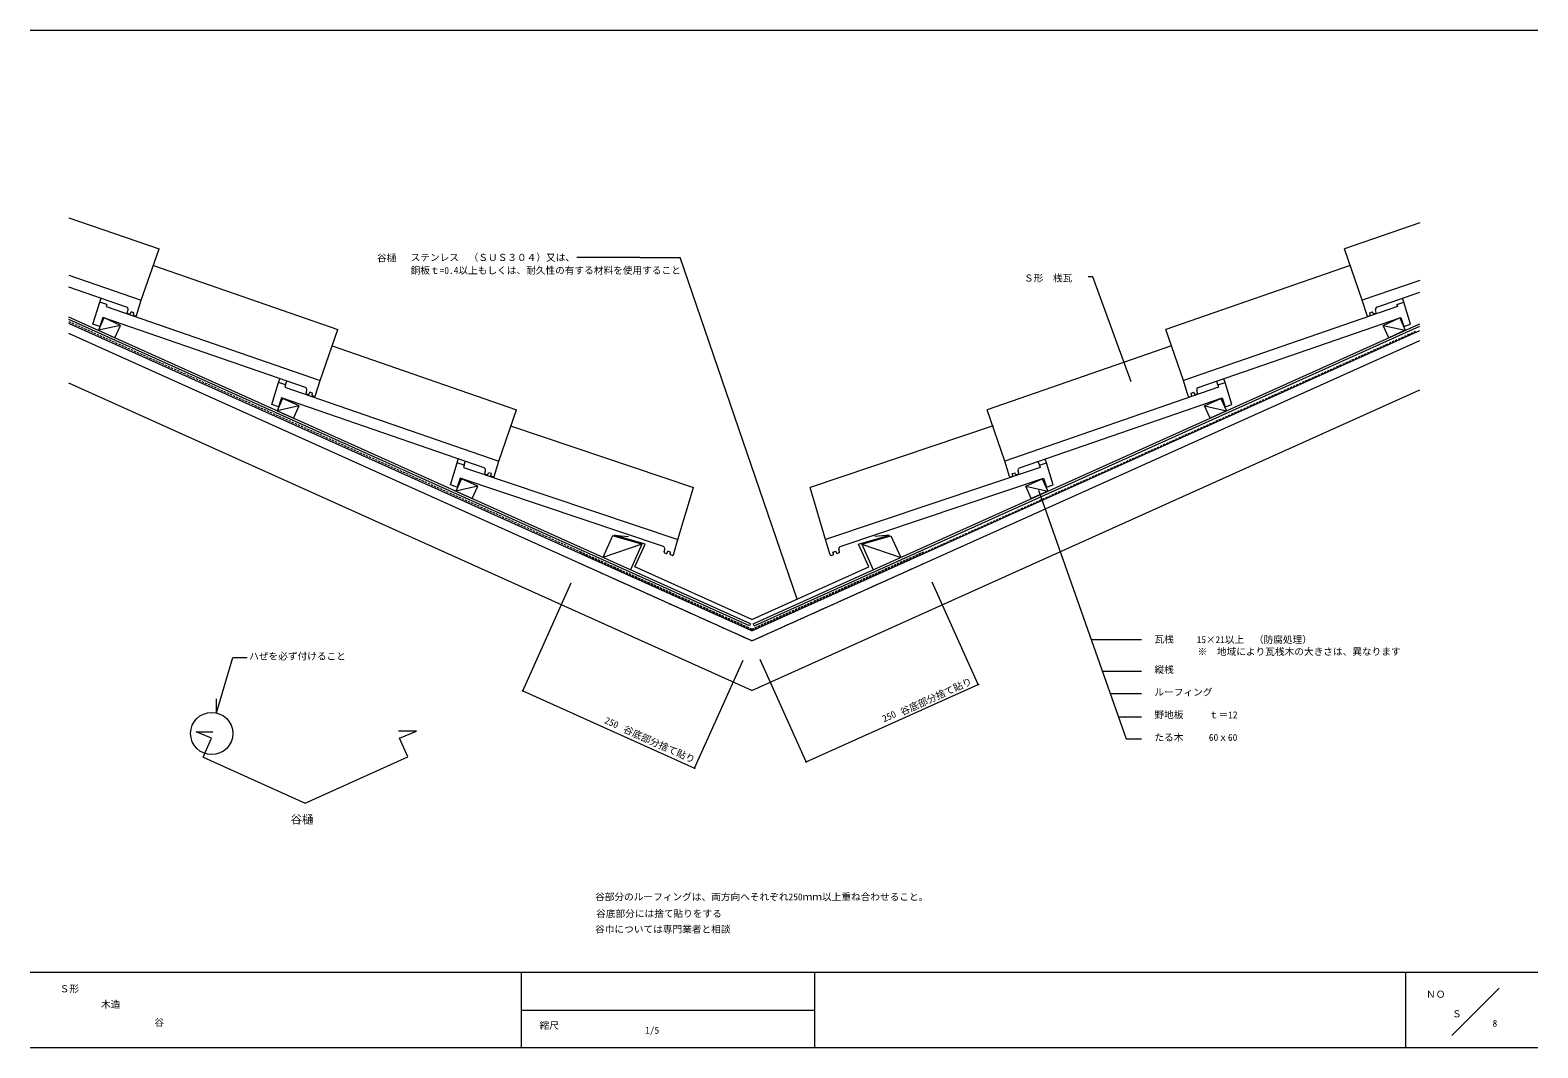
# Model space of a CAD drawing. Units: millimetres, scale not verified. Extents: x -203 to 197, y -138 to 132.
import ezdxf
from ezdxf.enums import TextEntityAlignment as Align

# ---------------------------------------------------------------- set-up
doc = ezdxf.new("R2010")
doc.units = ezdxf.units.MM
doc.header["$LTSCALE"] = 0.5
doc.header["$PDMODE"] = 32
doc.header["$PDSIZE"] = 0.25
doc.linetypes.add('DASHED1', pattern=[1.8, 1.2, -0.6])
for name, color, linetype, lineweight in [('0-0', 5, 'Continuous', 18), ('1-0', 7, 'Continuous', 18), ('1-2', 3, 'Continuous', 18), ('1-3', 7, 'Continuous', 18)]:
    doc.layers.add(name, color=color, linetype=linetype, lineweight=lineweight)
doc.styles.add('ＭＳ ゴシック', font='')
doc.styles.get('ＭＳ ゴシック').set_extended_font_data('MS Gothic')

msp = doc.modelspace()

# ---------------------------------------------------------------- linework, layer by layer
at = {"layer": '0-0'}
for p, q in [((-203.2432, 131.6351), (196.7568, 131.6351)), ((196.7568, -118.3649), (-203.2433, -118.3649)), ((-72.973, -118.3649), (-72.973, -138.3649)), ((4.8649, -118.3649), (4.8649, -138.3649)), ((161.7568, -138.3649), (161.7568, -118.3649)), ((186.4865, -122.5541), (173.9189, -135.1216)), ((-72.973, -128.3649), (4.8649, -128.3649)), ((196.7568, -138.3649), (-203.2432, -138.3649))]:
    msp.add_line(p, q, dxfattribs=at)
at = {"layer": '1-0'}
for p, q in [((-12.1712, -25.8327), (-192.973, 55.5281)), ((-12.4174, -26.3799), (-192.973, 54.8701)), ((-11.7831, -27.7619), (-192.973, 53.7735)), ((-179.3153, 53.2841), (-185.1527, 52.009)), ((-180.7754, 50.0392), (-179.3153, 53.2841)), ((-11.4195, -25.8437), (165.4054, 53.7275)), ((-11.1733, -26.3908), (165.4054, 53.0696)), ((157.2092, 50.0392), (155.749, 53.2841)), ((155.749, 53.2841), (161.5864, 52.009)), ((-11.7831, -30.3937), (-192.973, 51.1417)), ((-11.7831, -27.7619), (165.4054, 51.973)), ((-11.7831, -30.3937), (165.4054, 49.3412)), ((-11.7831, -43.5527), (-192.973, 37.9827)), ((-11.7831, -43.5527), (165.4054, 36.1821)), ((-131.8953, 31.9451), (-136.2554, 33.953)), ((108.3291, 31.9451), (112.6891, 33.953)), ((-131.8953, 31.9451), (-137.7328, 30.67)), ((-133.3555, 28.7002), (-131.8953, 31.9451)), ((-133.3555, 28.7002), (-131.8953, 31.9451)), ((109.7892, 28.7002), (108.3291, 31.9451)), ((109.7892, 28.7002), (108.3291, 31.9451)), ((108.3291, 31.9451), (114.1665, 30.67)), ((-88.1011, 16.1919), (-87.7953, 17.21)), ((64.5349, 16.1919), (64.229, 17.21)), ((-84.4583, 10.6442), (-90.3128, 9.331)), ((60.892, 10.6442), (66.7466, 9.331))]:
    msp.add_line(p, q, dxfattribs=at)
at = {"layer": '1-0', "linetype": 'DASHED1'}
for p, q in [((-11.7831, -27.2631), (-192.973, 54.2723)), ((-11.7831, -27.5125), (164.3272, 51.7372)), ((-11.7831, -27.5125), (-57.3792, -6.9943)), ((-11.7831, -27.2631), (33.8129, -6.7449))]:
    msp.add_line(p, q, dxfattribs=at)
at = {"layer": '1-0', "color": 6, "linetype": 'DASHED1'}
for q in [(-57.3792, -9.8754), (33.8129, -9.8754)]:
    msp.add_line((-11.7831, -30.3937), q, dxfattribs=at)
at = {"layer": '1-0'}
for points in [[(-183.6753, 55.2919), (-185.1527, 52.009), (-180.7754, 50.0392)], [(-183.6753, 55.2919), (-185.1527, 52.009), (-180.7754, 50.0392)], [(-183.6753, 55.2919), (-185.1527, 52.0089), (-180.7754, 50.0392)], [(-180.7754, 50.0392), (-179.3152, 53.284), (-183.6468, 55.2788)], [(157.2092, 50.0392), (155.749, 53.284), (160.0805, 55.2788)], [(160.1091, 55.2919), (161.5864, 52.009), (157.2092, 50.0392)], [(160.1091, 55.2919), (161.5864, 52.009), (157.2092, 50.0392)], [(160.1091, 55.2919), (161.5864, 52.0089), (157.2092, 50.0392)], [(-136.2554, 33.9529), (-137.7328, 30.67), (-133.3555, 28.7002)], [(-136.2554, 33.9529), (-137.7328, 30.67), (-133.3555, 28.7002)], [(112.6892, 33.9529), (114.1665, 30.67), (109.7892, 28.7002)], [(112.6892, 33.9529), (114.1665, 30.67), (109.7892, 28.7002)]]:
    msp.add_lwpolyline(points, dxfattribs=at)
for points in [[(-85.9356, 7.3613), (-84.4583, 10.6442), (-88.8355, 12.6139), (-90.3128, 9.331)], [(62.3693, 7.3613), (60.892, 10.6442), (65.2693, 12.6139), (66.7466, 9.331)]]:
    msp.add_lwpolyline(points, close=True, dxfattribs=at)
at = {"layer": '1-2', "color": 7}
for p, q in [((-192.973, 81.8767), (-169.0383, 73.5956)), ((165.4054, 80.4923), (145.472, 73.5956)), ((-173.7467, 59.9871), (-169.0383, 73.5956)), ((150.1804, 59.9871), (145.472, 73.5956)), ((-170.5623, 69.1908), (-121.6184, 52.2566)), ((146.9961, 69.1908), (98.0521, 52.2566)), ((-184.7722, 59.5046), (-184.4253, 60.5073)), ((161.206, 59.5046), (160.859, 60.5073)), ((-126.3268, 38.6481), (-121.6184, 52.2566)), ((102.7605, 38.6481), (98.0521, 52.2566)), ((-123.1424, 47.8518), (-74.1985, 30.9177)), ((99.5761, 47.8518), (50.6322, 30.9177)), ((-137.3523, 38.1656), (-137.0054, 39.1683)), ((-135.4612, 37.5113), (-135.147, 38.5253)), ((111.895, 37.5113), (111.5807, 38.5253)), ((113.786, 38.1656), (113.4391, 39.1683)), ((-78.9069, 17.3092), (-74.1985, 30.9177)), ((55.3406, 17.3092), (50.6322, 30.9177)), ((-75.8326, 26.6259), (-27.2278, 10.2826)), ((52.2663, 26.6259), (3.6615, 10.2826)), ((-89.9978, 16.8297), (-89.6538, 17.853)), ((66.4316, 16.8297), (66.0875, 17.853)), ((-48.7037, -2.5119), (-51.2788, -8.2343)), ((-40.9359, -4.7451), (-48.7037, -2.5119)), ((17.3697, -4.7451), (25.1374, -2.5119)), ((25.1374, -2.5119), (27.7125, -8.2343)), ((-40.9359, -4.7451), (-51.2788, -8.2343)), ((-40.9359, -4.7451), (-43.9834, -11.5172)), ((17.3697, -4.7451), (20.4171, -11.5172)), ((17.3697, -4.7451), (27.7125, -8.2343)), ((-12.1712, -25.8327), (-12.4174, -26.3799)), ((-11.4195, -25.8437), (-11.1733, -26.3908))]:
    msp.add_line(p, q, dxfattribs=at)
at = {"layer": '1-2'}
for p, q in [((-192.973, 66.6392), (-173.7467, 59.9871)), ((165.4054, 65.2548), (150.1804, 59.9871)), ((-177.6425, 58.1605), (-192.973, 63.4647)), ((154.0763, 58.1605), (165.4054, 62.0803)), ((-186.579, 53.675), (-184.7722, 59.5046)), ((-182.8811, 58.8503), (-184.7722, 59.5046)), ((-182.9409, 58.8698), (-183.1136, 58.2949)), ((-182.8811, 58.8503), (-183.0589, 58.2769)), ((-183.0589, 58.2769), (-126.3268, 38.6481)), ((-177.4726, 56.748), (-177.2656, 57.4159)), ((-177.347, 56.4998), (-176.8742, 56.3362)), ((-176.6177, 56.466), (-176.4802, 56.9097)), ((-175.7238, 56.6479), (-176.4802, 56.9097)), ((-175.8652, 56.1918), (-175.7238, 56.6479)), ((-175.0103, 55.9099), (-173.7467, 59.9871)), ((159.4926, 58.2769), (102.7605, 38.6481)), ((151.4441, 55.9099), (150.1804, 59.9871)), ((152.1576, 56.6479), (152.914, 56.9097)), ((152.2989, 56.1918), (152.1576, 56.6479)), ((153.0515, 56.466), (152.914, 56.9097)), ((153.7807, 56.4998), (153.3079, 56.3362)), ((153.9063, 56.748), (153.6993, 57.4159)), ((159.3149, 58.8503), (161.206, 59.5046)), ((159.3149, 58.8503), (159.4926, 58.2769)), ((159.3747, 58.8698), (159.5474, 58.2949)), ((163.0127, 53.675), (161.206, 59.5046)), ((-184.7648, 53.0473), (-186.579, 53.675)), ((-183.9474, 55.4098), (-184.7675, 53.0397)), ((-130.2226, 36.8216), (-183.9474, 55.4098)), ((-175.2668, 55.7801), (-175.7395, 55.9436)), ((106.6563, 36.8216), (160.3812, 55.4098)), ((151.7005, 55.7801), (152.1733, 55.9436)), ((160.3812, 55.4098), (161.2012, 53.0397)), ((161.1986, 53.0473), (163.0127, 53.675)), ((-139.1591, 32.336), (-137.3523, 38.1656)), ((-135.4612, 37.5113), (-137.3523, 38.1656)), ((-135.4612, 37.5113), (-135.639, 36.9379)), ((-135.639, 36.9379), (-78.9069, 17.3092)), ((-130.0526, 35.409), (-129.8457, 36.0769)), ((-127.5904, 34.5709), (-126.3268, 38.6481)), ((112.0727, 36.9379), (55.3406, 17.3092)), ((104.0241, 34.5709), (102.7605, 38.6481)), ((106.4864, 35.409), (106.2794, 36.0769)), ((111.895, 37.5113), (113.7861, 38.1656)), ((111.895, 37.5113), (112.0727, 36.9379)), ((115.5928, 32.336), (113.786, 38.1656)), ((-137.3449, 31.7084), (-139.1591, 32.336)), ((-136.5275, 34.0709), (-137.3476, 31.7007)), ((-82.8027, 15.4826), (-136.5275, 34.0709)), ((-129.927, 35.1608), (-129.4543, 34.9972)), ((-129.1978, 35.1271), (-129.0603, 35.5707)), ((-128.3039, 35.309), (-129.0603, 35.5707)), ((-128.4453, 34.8529), (-128.3039, 35.309)), ((-127.8468, 34.4411), (-128.3196, 34.6047)), ((59.2364, 15.4826), (112.9613, 34.0709)), ((104.7376, 35.309), (105.494, 35.5707)), ((104.879, 34.8529), (104.7376, 35.309)), ((105.6315, 35.1271), (105.494, 35.5707)), ((106.3607, 35.1608), (105.888, 34.9972)), ((112.9613, 34.0709), (113.7813, 31.7007)), ((113.7786, 31.7084), (115.5928, 32.336)), ((-91.7536, 10.9846), (-89.9978, 16.8297)), ((-88.1011, 16.1919), (-89.9978, 16.8297)), ((-88.1011, 16.1919), (-88.2738, 15.617)), ((-80.1705, 13.2319), (-78.9069, 17.3092)), ((56.6042, 13.2319), (55.3406, 17.3092)), ((64.5349, 16.1919), (66.4316, 16.8297)), ((64.5349, 16.1919), (64.7075, 15.617)), ((68.1874, 10.9846), (66.4316, 16.8297)), ((-89.1373, 12.7423), (-89.9367, 10.3651)), ((-35.2523, -5.3764), (-89.1373, 12.7423)), ((-88.2738, 15.617), (-31.3726, -3.5159)), ((-82.6327, 14.0701), (-82.4257, 14.738)), ((-82.5071, 13.8219), (-82.0343, 13.6583)), ((-81.7779, 13.7881), (-81.6404, 14.2317)), ((-80.884, 13.97), (-81.6404, 14.2317)), ((-81.0253, 13.5139), (-80.884, 13.97)), ((-80.4269, 13.1021), (-80.8997, 13.2657)), ((64.7075, 15.617), (7.8063, -3.5159)), ((11.686, -5.3764), (65.5711, 12.7423)), ((56.8607, 13.1021), (57.3334, 13.2657)), ((57.3177, 13.97), (58.0741, 14.2317)), ((57.4591, 13.5139), (57.3177, 13.97)), ((58.2116, 13.7881), (58.0741, 14.2317)), ((58.9408, 13.8219), (58.4681, 13.6583)), ((59.0665, 14.0701), (58.8595, 14.738)), ((65.5711, 12.7423), (66.3704, 10.3651)), ((-89.9341, 10.3727), (-91.7536, 10.9846)), ((66.3678, 10.3727), (68.1874, 10.9846)), ((-32.6006, -7.604), (-31.3726, -3.5159)), ((9.0343, -7.604), (7.8063, -3.5159)), ((-35.0701, -6.7874), (-34.8689, -6.1178)), ((-35.0701, -6.7874), (-34.8689, -6.1178)), ((-34.9423, -7.0345), (-34.4681, -7.194)), ((-34.9423, -7.0345), (-34.4681, -7.194)), ((-34.2128, -7.0619), (-34.0792, -6.6171)), ((-34.2128, -7.0619), (-34.0792, -6.6171)), ((-33.3205, -6.8722), (-34.0792, -6.6171)), ((-33.3205, -6.8722), (-34.0792, -6.6171)), ((-33.4579, -7.3295), (-33.3205, -6.8722)), ((-33.4579, -7.3295), (-33.3205, -6.8722)), ((-32.8559, -7.7361), (-33.3301, -7.5766)), ((-32.8559, -7.7361), (-33.3301, -7.5766)), ((9.2896, -7.7361), (9.7638, -7.5766)), ((9.7542, -6.8722), (10.5129, -6.6171)), ((9.8916, -7.3295), (9.7542, -6.8722)), ((10.6465, -7.0619), (10.5129, -6.6171)), ((11.376, -7.0345), (10.9018, -7.194)), ((11.5038, -6.7874), (11.3027, -6.1178)), ((-11.7831, -24.7059), (-42.7885, -10.7535)), ((-11.7831, -24.7059), (19.2222, -10.7535))]:
    msp.add_line(p, q, dxfattribs=at)
for points in [[(-42.7885, -10.7535), (-40.0856, -4.7471), (-48.3223, -2.3582), (-44.4558, -2.6635)], [(19.2222, -10.7535), (16.5193, -4.7471), (24.756, -2.3582), (20.8895, -2.6635)]]:
    msp.add_lwpolyline(points, dxfattribs=at)
for centre, radius, start, end in [((-177.8387, 57.5935), 0.6, 342.77924, 70.91318), ((-177.2815, 56.6888), 0.2, 162.77675, 250.9082), ((-176.8088, 56.5252), 0.2, 250.9082, 342.77913), ((-175.6741, 56.1326), 0.2, 162.77913, 250.91269), ((152.1079, 56.1326), 0.2, 289.08401, 17.21758), ((153.2426, 56.5252), 0.2, 197.21758, 289.0885), ((154.2724, 57.5935), 0.6, 109.08589, 197.21983), ((153.7153, 56.6888), 0.2, 289.0885, 17.21996), ((-175.2014, 55.9691), 0.2, 250.91156, 342.78015), ((151.6351, 55.9691), 0.2, 197.21655, 289.08514), ((-130.4188, 36.2545), 0.6, 342.77924, 70.91318), ((106.8525, 36.2545), 0.6, 109.08589, 197.21983), ((-129.8616, 35.3498), 0.2, 162.77675, 250.9082), ((-129.3889, 35.1862), 0.2, 250.9082, 342.77913), ((-128.2542, 34.7937), 0.2, 162.77913, 250.91269), ((-127.7814, 34.6301), 0.2, 250.91156, 342.78015), ((104.2152, 34.6301), 0.2, 197.21655, 289.08514), ((104.6879, 34.7937), 0.2, 289.08401, 17.21758), ((105.8226, 35.1862), 0.2, 197.21758, 289.0885), ((106.2953, 35.3498), 0.2, 289.0885, 17.21996), ((-82.9989, 14.9156), 0.6, 342.77924, 70.91318), ((-82.4417, 14.0109), 0.2, 162.77675, 250.9082), ((-81.969, 13.8473), 0.2, 250.9082, 342.77913), ((-80.8343, 13.4547), 0.2, 162.77913, 250.91269), ((-80.3615, 13.2912), 0.2, 250.91156, 342.78015), ((56.7953, 13.2912), 0.2, 197.21655, 289.08514), ((57.268, 13.4547), 0.2, 289.08401, 17.21758), ((58.4027, 13.8473), 0.2, 197.21758, 289.0885), ((59.4326, 14.9156), 0.6, 109.08589, 197.21983), ((58.8754, 14.0109), 0.2, 289.0885, 17.21996), ((-35.4435, -5.9451), 0.6, 343.28017, 71.41411), ((-35.4435, -5.9451), 0.6, 343.28017, 71.41411), ((-34.8785, -6.845), 0.2, 163.28004, 251.4115), ((-34.8785, -6.845), 0.2, 163.28004, 251.4115), ((-34.4043, -7.0044), 0.2, 251.4115, 343.28242), ((-34.4043, -7.0044), 0.2, 251.4115, 343.28242), ((-33.2663, -7.3871), 0.2, 163.28242, 251.41599), ((-33.2663, -7.3871), 0.2, 163.28242, 251.41599), ((-32.7922, -7.5465), 0.2, 251.41486, 343.28345), ((-32.7921, -7.5465), 0.2, 251.41486, 343.28345), ((9.2259, -7.5465), 0.2, 196.71655, 288.58514), ((9.7001, -7.3871), 0.2, 288.58401, 16.71758), ((10.8381, -7.0044), 0.2, 196.71758, 288.5885), ((11.8773, -5.9451), 0.6, 108.58589, 196.71983), ((11.3123, -6.845), 0.2, 288.5885, 16.71996)]:
    msp.add_arc(centre, radius, start, end, dxfattribs=at)
at = {"layer": '1-3'}
for p, q in [((-41.4716, 71.2812), (-58.1623, 71.2812)), ((-41.4716, 71.2812), (-30.7488, 71.2812)), ((0.2624, -19.2854), (-30.7488, 71.2812)), ((-31.3726, -3.5159), (-27.2278, 10.2826)), ((7.8063, -3.5159), (3.6615, 10.2826)), ((64.2857, 9.5979), (87.5695, -56.4074)), ((-72.562, -43.6151), (-59.6879, -15.0058)), ((48.2448, -41.9462), (36.0318, -14.8063)), ((91.6216, -30.089), (78.2855, -30.089)), ((-153.7791, -49.5115), (-149.4929, -34.8159)), ((-149.4929, -34.8159), (-145.6493, -34.8159)), ((-26.966, -64.1333), (-14.0918, -35.5241)), ((2.6487, -62.4644), (-9.5642, -35.3246)), ((91.6216, -38.5221), (81.2603, -38.5221)), ((-72.562, -43.6151), (-26.966, -64.1333)), ((2.6487, -62.4644), (48.2448, -41.9462)), ((-153.7791, -49.5115), (-153.7791, -45.7351)), ((91.6216, -44.4644), (83.3565, -44.4644)), ((91.6216, -50.6353), (85.5333, -50.6353)), ((87.5695, -56.4074), (91.6216, -56.4074))]:
    msp.add_line(p, q, dxfattribs=at)
at = {"layer": '1-3', "color": 3}
for p, q in [((-159.202, -54.5501), (-154.7879, -54.5501)), ((-155.1188, -56.1918), (-159.202, -54.5501)), ((-100.7531, -54.3765), (-105.5381, -54.3765)), ((-157.3811, -61.219), (-155.1188, -56.1918)), ((-105.192, -56.305), (-105.2468, -56.1832))]:
    msp.add_line(p, q, dxfattribs=at)
at = {"layer": '1-3'}
msp.add_lwpolyline([(88.8668, 38.334), (78.7204, 66.2109), (77.4465, 66.2109)], dxfattribs=at)
at = {"layer": '1-3', "color": 3}
for points in [[(-103.0031, -61.1692), (-105.2468, -56.1832), (-100.7531, -54.3765)], [(-157.3811, -61.219), (-130.2474, -73.4291), (-103.0031, -61.1692)]]:
    msp.add_lwpolyline(points, dxfattribs=at)
at = {"layer": '1-3'}
msp.add_circle((-155.0673, -54.9682), 5.6068, dxfattribs=at)
for p in [(-72.562, -43.6151), (48.2448, -41.9462), (2.6487, -62.4644), (-26.966, -64.1333)]:
    msp.add_point(p, dxfattribs=at)

# ---------------------------------------------------------------- texts
at = {"layer": '0-0', "color": 7, "style": 'ＭＳ ゴシック'}
for s, p in [('Ｓ形', (-195.4054, -124.1757)), ('ＮＯ', (167.1021, -125.6345)), ('木造', (-184.4438, -128.2884)), ('縮尺', (-68.1081, -133.9054)), ('Ｓ', (173.9788, -130.8109))]:
    msp.add_text(s, height=1.833, dxfattribs=at).set_placement(p, align=Align.BOTTOM_LEFT)
at = {"layer": '1-0', "style": 'ＭＳ ゴシック'}
msp.add_text('1/5', height=1.833, dxfattribs=at).set_placement((-40.0932, -135.1819), align=Align.BOTTOM_LEFT)
at = {"layer": '1-3', "style": 'ＭＳ ゴシック'}
for s, height, p in [('谷樋', 1.833, (-111.2211, 69.7382)), ('ステンレス\u3000（ＳＵＳ３０４）又は、', 1.833, (-102.3101, 69.8524)), ('銅板ｔ=0.4以上もしくは、耐久性の有する材料を使用すること', 1.833, (-102.3101, 66.4251)), ('Ｓ形\u3000桟瓦', 1.833, (60.4164, 64.3801)), ('瓦桟', 1.833, (95.0381, -31.44)), ('15×21以上\u3000（防腐処理）', 1.833, (106.2438, -31.538)), ('ハぜを必ず付けること', 1.833, (-145.1301, -35.9398)), ('※\u3000地域により瓦桟木の大きさは、異なります', 1.833, (106.4746, -34.7252)), ('縦桟', 1.833, (95.0381, -39.4737)), ('ルーフィング', 1.833, (95.0381, -45.4737)), ('野地板', 1.833, (95.0381, -51.4737)), ('ｔ＝12', 1.833, (109.4712, -51.4737)), ('たる木', 1.833, (95.0381, -57.4737)), ('60ｘ60', 1.833, (109.4712, -57.4737)), ('谷樋', 2.199, (-134.1185, -79.5414)), ('谷部分のルーフィングは、両方向へそれぞれ250ｍｍ以上重ね合わせること。', 1.833, (-53.3617, -99.7822)), ('谷底部分には捨て貼りをする', 1.833, (-53.0817, -104.2226)), ('谷巾については専門業者と相談', 1.833, (-53.3663, -108.3746)), ('谷', 1.833, (-170.2781, -133.1048)), ('8', 1.833, (184.7412, -133.3004))]:
    msp.add_text(s, height=height, dxfattribs=at).set_placement(p, align=Align.BOTTOM_LEFT)
for s, rotation, p in [('谷底部分捨て貼り', 24.228, (28.3452, -50.7029)), ('250', 335.772, (-51.2687, -52.6488)), ('250', 24.228, (23.5317, -52.5188)), ('谷底部分捨て貼り', 335.772, (-46.2941, -54.9863))]:
    msp.add_text(s, height=1.833, rotation=rotation, dxfattribs=at).set_placement(p, align=Align.BOTTOM_LEFT)

doc.saveas('drawing.dxf')
